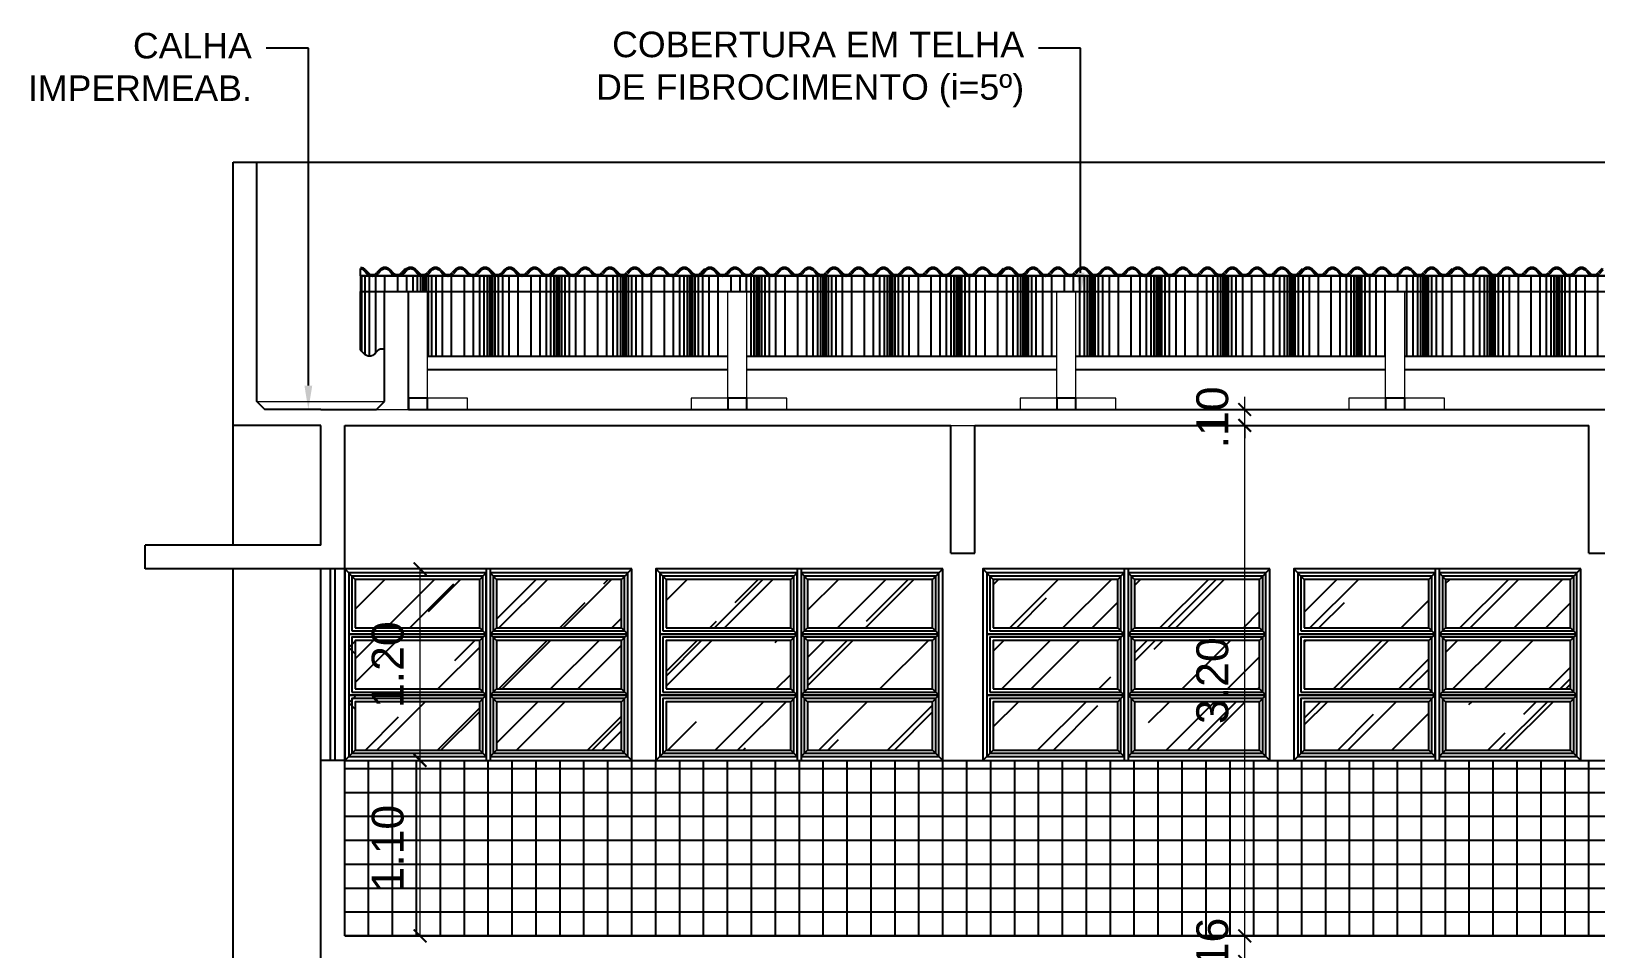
# Model space of a CAD drawing. Header units: metres. Extents: x 2440 to 5689, y 77 to 398.
# Drawn here: x 3403.65 to 3413.46, y 220.86 to 226.61 of the extents above; entities that cross this region are included whole.
import ezdxf
from ezdxf import colors
from ezdxf.entities.mleader import LeaderData, LeaderLine
from ezdxf.math import Vec2, Vec3

# ---------------------------------------------------------------- set-up
doc = ezdxf.new("R2010")
doc.units = ezdxf.units.M
doc.header["$LTSCALE"] = 7
doc.header["$MEASUREMENT"] = 0
doc.header["$PDMODE"] = 2
for name, color, linetype, lineweight in [('2prancha', 4, 'Continuous', 18), ('ESQUADRIAS', 3, 'Continuous', 35), ('HACH', 251, 'Continuous', 5), ('piso', 1, 'Continuous', 13)]:
    doc.layers.add(name, color=color, linetype=linetype, lineweight=lineweight)
for name, color, linetype in [('COTA 1 100', 2, 'Continuous'), ('HACHURA', 251, 'Continuous'), ('HACHURA PISOS', 250, 'Continuous'), ('PENA 0.1', 1, 'Continuous'), ('PENA 0.15', 7, 'Continuous'), ('PENA 01', 1, 'Continuous'), ('PENA 02', 2, 'Continuous'), ('PENA 03', 3, 'Continuous'), ('PENA 06', 6, 'Continuous'), ('TXT ESPECIFICAÇÕES', 7, 'Continuous')]:
    doc.layers.add(name, color=color, linetype=linetype)
doc.styles.add('Luana', font='arial.ttf')
doc.styles.get("Standard").update_dxf_attribs({"font": 'arial.ttf'})
doc.dimstyles.new('arial100', dxfattribs={"dimtxt": 0.2, "dimasz": 0.08, "dimexe": 0.1, "dimexo": 0.2, "dimgap": 0.1, "dimtad": 1, "dimzin": 4, "dimdsep": 46, "dimtxsty": 'Luana', "dimblk": 'ARCHTICK', "dimcen": 0, "dimclrd": 7, "dimclre": 7, "dimclrt": 256, "dimadec": 0, "dimazin": 0, "dimtfac": 1, "dimtix": 1, "dimtmove": 0, "dimatfit": 3, "dimldrblk": 'CLOSEDBLANK', "dimfxl": 0, "dimlwd": 5, "dimlwe": 5, "dimarcsym": 0})

# ---------------------------------------------------------------- blocks, each defined once
blk = doc.blocks.new('SDFSDF')
at = {"layer": 'HACHURA'}
h = blk.add_hatch(dxfattribs=at)
h.set_pattern_fill('AR-RROOF', color=256, scale=0.5, angle=45, style=0)
h.set_pattern_definition([(45, (-1.735000000000582, 0.06499999999999773), (0.4242640687119287, 1.131370849898476), [7.5, -1, 2.5, -0.5]), (45, (-1.441550685808165, 0.7120027047856887), (-0.8237794000823279, 0.1166726188957805), [1.5, -0.165, 3, -0.375]), (45, (-1.858743686708228, 0.5422970773009173), (1.60159685938753, 2.075358402782517), [4, -0.7, 2, -0.5])])
h.paths.add_polyline_path([(-0.9537500000005821, 1.135000000000019), (-1.735000000000582, 1.135000000000019), (-1.735000000000127, 0.8316667000001132), (-0.9537500000001273, 0.8316667000001132)])
h.paths.add_polyline_path([(-0.9537500000001273, 0.7516667000001291), (-1.735000000000127, 0.7516667000001291), (-1.735000000000582, 0.4483333300001107), (-0.9537500000005821, 0.4483333300001107)])
h.paths.add_polyline_path([(-0.9537500000005821, 0.368333330000098), (-1.735000000000582, 0.3683333300000982), (-1.735000000000582, 0.06500000000011141), (-0.9537500000005821, 0.06500000000011141)])
h.paths.add_polyline_path([(-0.06500000000050932, 0.3683333299999845), (-0.8487500000010186, 0.3683333300000982), (-0.8487500000010186, 0.06500000000011141), (-0.0650000000005091, 0.06499999999999773)])
h.paths.add_polyline_path([(-0.06500000000005435, 0.7516667000000155), (-0.8487500000005639, 0.7516667000001291), (-0.8487500000010186, 0.4483333300001107), (-0.06500000000050954, 0.448333329999997)])
h.paths.add_polyline_path([(-0.0650000000005091, 1.134999999999906), (-0.8487500000010186, 1.135000000000019), (-0.8487500000005639, 0.8316667000001132), (-0.06500000000005457, 0.8316666999999995)])
at = {"layer": 'PENA 01'}
for p, q in [((-0.9137500000008003, 1.200000000000017), (-0.9137500000008003, 1.13686837721616e-13)), ((-0.8887500000008004, 1.200000000000017), (-0.8887500000008004, 1.13686837721616e-13)), ((-1.774999999999636, 1.175000000000011), (-1.774999999999636, 0.02500000000011937)), ((-0.8887500000000728, 1.175000000000011), (-0.8887500000000728, 0.02500000000011937))]:
    blk.add_line(p, q, dxfattribs=at)
for points in [[(0, 1.199999999999903), (-1.800000000000182, 1.200000000000017), (-1.800000000000182, 1.13686837721616e-13), (0, 0)], [(-1.774999999999181, 0.7916667000001212), (-0.9137499999992542, 0.7916667000001212), (-0.913749999999709, 1.175000000000011), (-1.774999999999636, 1.175000000000011)], [(-1.754999999999654, 0.8116667000001314), (-0.9337499999996908, 0.8116667000001314), (-0.9337500000001455, 1.155000000000001), (-1.755000000000109, 1.155000000000001)], [(-1.735000000000127, 0.8316667000001132), (-0.9537500000001273, 0.8316667000001132), (-0.9537500000005821, 1.135000000000019), (-1.735000000000582, 1.135000000000019)], [(-0.888749999999618, 0.7916667000001212), (-0.02499999999918145, 0.7916667000000075), (-0.0249999999996362, 1.174999999999898), (-0.8887500000000728, 1.175000000000011)], [(-0.868750000000091, 0.8116667000001314), (-0.04499999999961801, 0.8116667000000177), (-0.04500000000007276, 1.154999999999887), (-0.8687500000005457, 1.155000000000001)], [(-0.8487500000005639, 0.8316667000001132), (-0.06500000000005457, 0.8316666999999995), (-0.06500000000050932, 1.134999999999906), (-0.8487500000010186, 1.135000000000019)], [(-1.774999999999636, 0.4083333300001186), (-0.913749999999709, 0.4083333300001186), (-0.9137499999992542, 0.7916667000001212), (-1.774999999999181, 0.7916667000001212)], [(-0.8887500000000728, 0.4083333300001186), (-0.0249999999996362, 0.4083333300000049), (-0.02499999999918145, 0.7916667000000075), (-0.888749999999618, 0.7916667000001212)], [(-1.755000000000109, 0.4283333300001004), (-0.9337500000001455, 0.4283333300001004), (-0.9337499999996908, 0.7716667000001394), (-1.754999999999654, 0.7716667000001394)], [(-1.735000000000582, 0.4483333300001107), (-0.9537500000005821, 0.4483333300001107), (-0.9537500000001273, 0.7516667000001291), (-1.735000000000127, 0.7516667000001291)], [(-0.8687500000005457, 0.4283333300001004), (-0.04500000000007276, 0.4283333299999867), (-0.04499999999961801, 0.7716667000000257), (-0.868750000000091, 0.7716667000001394)], [(-0.8487500000010186, 0.4483333300001107), (-0.06500000000050932, 0.448333329999997), (-0.06500000000005457, 0.7516667000000155), (-0.8487500000005639, 0.7516667000001291)], [(-1.774999999999636, 0.02500000000011937), (-0.913749999999709, 0.02500000000011937), (-0.913749999999709, 0.4083333300001186), (-1.774999999999636, 0.4083333300001186)], [(-0.8887500000000728, 0.02500000000011937), (-0.0249999999996362, 0.02500000000000568), (-0.0249999999996362, 0.4083333300000049), (-0.8887500000000728, 0.4083333300001186)], [(-1.755000000000109, 0.04500000000010118), (-0.9337500000001455, 0.04500000000010118), (-0.9337500000001455, 0.3883333300001084), (-1.755000000000109, 0.3883333300001084)], [(-1.735000000000582, 0.06500000000011141), (-0.9537500000005821, 0.06500000000011141), (-0.9537500000005821, 0.3683333300000982), (-1.735000000000582, 0.3683333300000982)], [(-0.8687500000005457, 0.04500000000010118), (-0.04500000000007276, 0.04499999999998749), (-0.04500000000007276, 0.3883333299999947), (-0.8687500000005457, 0.3883333300001084)], [(-0.8487500000010186, 0.06500000000011141), (-0.06500000000050932, 0.06499999999999773), (-0.06500000000050932, 0.3683333299999845), (-0.8487500000010186, 0.3683333300000982)]]:
    blk.add_lwpolyline(points, close=True, dxfattribs=at)
for points in [[(-1.800000000000182, 1.200000000000102), (-1.735000000000582, 1.135000000000019)], [(-0.06500000000050932, 1.134999999999906), (0, 1.199999999999989)], [(-0.913749999999709, 1.175000000000011), (-1.774999999999636, 1.175000000000011), (-1.774999999999636, 0.02500000000011937), (-0.913749999999709, 0.02500000000011937)], [(-1.774999999999636, 0.02500000000011937), (-0.913749999999709, 0.02500000000011937), (-0.913749999999709, 1.175000000000011), (-1.774999999999636, 1.175000000000011)], [(-0.9537500000005821, 1.135000000000019), (-0.913749999999709, 1.175000000000011)], [(-0.8887500000000728, 0.02500000000011937), (-0.0249999999996362, 0.02500000000000568), (-0.0249999999996362, 1.174999999999898), (-0.8887500000000728, 1.175000000000011)], [(-0.8887500000000728, 1.175000000000011), (-0.8487500000010186, 1.135000000000019)], [(-0.9537500000001273, 0.8316667000001132), (-0.9137499999992542, 0.7916667000001212)], [(-0.9537500000001273, 0.7516667000001291), (-0.9137499999992542, 0.7916667000001212)], [(-0.8487500000005639, 0.8316667000001132), (-0.888749999999618, 0.7916667000001212)], [(-0.888749999999618, 0.7916667000001212), (-0.8487500000005639, 0.7516667000001291)], [(-0.06500000000005457, 0.8316666999999995), (-0.02499999999918145, 0.7916667000000075)], [(-0.06500000000005457, 0.7516667000000155), (-0.02499999999918145, 0.7916667000000075)], [(-0.9537500000005821, 0.4483333300001107), (-0.913749999999709, 0.4083333300001186)], [(-0.9537500000005821, 0.3683333300000982), (-0.913749999999709, 0.4083333300001186)], [(-0.8487500000010186, 0.4483333300001107), (-0.8887500000000728, 0.4083333300001186)], [(-0.8887500000000728, 0.4083333300001186), (-0.8487500000010186, 0.3683333300000982)], [(-0.06500000000050932, 0.448333329999997), (-0.0249999999996362, 0.4083333300000049)], [(-0.06500000000050932, 0.3683333299999845), (-0.0249999999996362, 0.4083333300000049)], [(-1.735000000000582, 0.06500000000011141), (-1.800000000000182, 0)], [(-0.9537500000005821, 0.06500000000011141), (-0.913749999999709, 0.02500000000011937)], [(-0.8487500000010186, 0.06500000000011141), (-0.8887500000000728, 0.02500000000011937)], [(-0.06500000000050932, 0.06499999999999773), (0, -8.526512829121202e-14)]]:
    blk.add_lwpolyline(points, dxfattribs=at)
blk = doc.blocks.new('_ArchTick')
at = {"color": 0, "linetype": 'ByBlock', "const_width": 0.15}
blk.add_lwpolyline([(-0.5, -0.5), (0.5, 0.5)], dxfattribs=at)
blk = doc.blocks.new('*D153')
at = {"layer": 'COTA 1 100', "color": 7, "lineweight": 5}
for p, q in [((3411.259639110272, 220.9367909407446), (3411.259639110272, 221.0167909407446)), ((3405.817349115034, 220.9367909407446), (3411.359639110271, 220.9367909407446)), ((3411.259639110272, 220.7767909407447), (3411.259639110272, 220.9367909407446)), ((3413.242349115036, 220.7767909407447), (3411.159639110272, 220.7767909407447)), ((3411.259639110272, 220.7767909407447), (3411.259639110272, 220.6967909407446))]:
    blk.add_line(p, q, dxfattribs=at)
at = {"layer": 'Defpoints', "color": 0}
for p in [(3405.617349115034, 220.9367909407446), (3411.259639110272, 220.9367909407446), (3413.442349115036, 220.7767909407447)]:
    blk.add_point(p, dxfattribs=at)
at = {"layer": 'COTA 1 100', "color": 7, "lineweight": 5, "xscale": 0.08, "yscale": 0.08, "zscale": 0.08}
for p, rotation in [((3411.259639110272, 220.9367909407446), 270), ((3411.259639110272, 220.7767909407447), 90)]:
    blk.add_blockref('_ArchTick', p, dxfattribs=dict(at, rotation=rotation))
at = {"layer": 'COTA 1 100', "insert": (3411.057524512727, 220.8567909407452), "char_height": 0.2, "attachment_point": 5, "rotation": 90, "style": 'Luana'}
blk.add_mtext('.16', dxfattribs=at)
blk = doc.blocks.new('_ClosedBlank')
at = {"layer": '2prancha', "color": 0, "lineweight": -2}
for p, q in [((-1, 0.1666666666666667), (0, 0)), ((-1, 0.1666666666666667), (-1, -0.1666666666666667)), ((0, 0), (-1, -0.1666666666666667))]:
    blk.add_line(p, q, dxfattribs=at)
blk = doc.blocks.new('*D154')
at = {"layer": 'COTA 1 100', "color": 7, "lineweight": 5}
for p, q in [((3405.817349115034, 224.1367909407446), (3411.359639110271, 224.1367909407446)), ((3411.259639110272, 220.9367909407446), (3411.259639110272, 224.1367909407446)), ((3405.817349115034, 220.9367909407446), (3411.359639110271, 220.9367909407446))]:
    blk.add_line(p, q, dxfattribs=at)
at = {"layer": 'Defpoints', "color": 0}
for p in [(3405.617349115034, 224.1367909407446), (3411.259639110272, 224.1367909407446), (3405.617349115034, 220.9367909407446)]:
    blk.add_point(p, dxfattribs=at)
at = {"layer": 'COTA 1 100', "color": 7, "lineweight": 5, "xscale": 0.08, "yscale": 0.08, "zscale": 0.08}
for p, rotation in [((3411.259639110272, 224.1367909407446), 90), ((3411.259639110272, 220.9367909407446), 270)]:
    blk.add_blockref('_ArchTick', p, dxfattribs=dict(at, rotation=rotation))
at = {"layer": 'COTA 1 100', "insert": (3411.057456299903, 222.5367909407451), "char_height": 0.2, "attachment_point": 5, "rotation": 90, "style": 'Luana'}
blk.add_mtext('3.20', dxfattribs=at)
blk = doc.blocks.new('*D155')
at = {"layer": 'COTA 1 100', "color": 7, "lineweight": 5}
for p, q in [((3411.259639110272, 224.2367909407446), (3411.259639110272, 224.3167909407446)), ((3405.667349115034, 224.2367909407446), (3411.359639110271, 224.2367909407446)), ((3411.259639110272, 224.1367909407446), (3411.259639110272, 224.2367909407446)), ((3405.817349115034, 224.1367909407446), (3411.359639110271, 224.1367909407446)), ((3411.259639110272, 224.1367909407446), (3411.259639110272, 224.0567909407445))]:
    blk.add_line(p, q, dxfattribs=at)
at = {"layer": 'Defpoints', "color": 0}
for p in [(3405.467349115034, 224.2367909407446), (3411.259639110272, 224.2367909407446), (3405.617349115034, 224.1367909407446)]:
    blk.add_point(p, dxfattribs=at)
at = {"layer": 'COTA 1 100', "color": 7, "lineweight": 5, "xscale": 0.08, "yscale": 0.08, "zscale": 0.08}
for p, rotation in [((3411.259639110272, 224.2367909407446), 270), ((3411.259639110272, 224.1367909407446), 90)]:
    blk.add_blockref('_ArchTick', p, dxfattribs=dict(at, rotation=rotation))
at = {"layer": 'COTA 1 100', "insert": (3411.057524512727, 224.1867909407451), "char_height": 0.2, "attachment_point": 5, "rotation": 90, "style": 'Luana'}
blk.add_mtext('.10', dxfattribs=at)
blk = doc.blocks.new('F312X00')
for p, q in [((-40.46051534161732, 6.570039440012107), (-40.80051534161732, 7.064407723784439)), ((-38.18999149268957, 9.746746230034486), (-40.02998680565232, 7.735051111915115)), ((-37.74725435456093, 9.341797064679568), (-39.58724966752363, 7.330101946560212)), ((-31.25377632867376, 9.341797064679573), (-29.41378101571103, 7.330101946560212)), ((-30.81103919054509, 9.74674623003449), (-28.97104387758235, 7.735051111915115)), ((-20.48999149268958, 9.74674623003449), (-22.32998680565232, 7.735051111915115)), ((-20.04725435456091, 9.341797064679573), (-21.88724966752365, 7.330101946560212)), ((-13.55377632867374, 9.341797064679573), (-11.713781015711, 7.330101946560212)), ((-13.11103919054507, 9.74674623003449), (-11.27104387758234, 7.735051111915115)), ((-2.78999149268957, 9.74674623003449), (-4.629986805652308, 7.735051111915115)), ((-2.347254354560902, 9.341797064679573), (-4.187249667523647, 7.330101946560212)), ((4.146223671326253, 9.341797064679573), (5.986218984288998, 7.330101946560212)), ((4.588960809454932, 9.74674623003449), (6.42895612241767, 7.735051111915115)), ((14.91000850731044, 9.74674623003449), (13.0700131943477, 7.735051111915115)), ((15.3527456454391, 9.341797064679573), (13.51275033247637, 7.330101946560212)), ((21.84622367132626, 9.341797064679573), (23.686218984289, 7.330101946560212)), ((22.28896080945493, 9.74674623003449), (24.12895612241767, 7.735051111915115)), ((32.61000850731045, 9.74674623003449), (30.77001319434771, 7.735051111915115)), ((33.05274564543912, 9.341797064679573), (31.21275033247638, 7.330101946560212)), ((39.54622367132629, 9.341797064679573), (41.38621898428902, 7.330101946560212)), ((39.98896080945497, 9.74674623003449), (41.8289561224177, 7.735051111915115)), ((50.31000850731046, 9.74674623003449), (48.47001319434772, 7.735051111915115)), ((50.75274564543914, 9.341797064679573), (48.91275033247641, 7.330101946560212)), ((57.24622367132633, 9.341797064679573), (59.08621898428903, 7.330101946560212)), ((57.68896080945498, 9.74674623003449), (59.52895612241772, 7.735051111915115)), ((68.0100085073105, 9.74674623003449), (66.17001319434773, 7.735051111915115)), ((68.45274564543915, 9.341797064679573), (66.61275033247642, 7.330101946560212)), ((69.14948465838273, 9.957905480926321), (68.80175738565545, 10.44686943031487))]:
    blk.add_line(p, q)
for centre, radius, start, end in [((-34.50051534161733, 6.372169852076924), 5, 89.99999999999987, 137.5524287864349), ((-34.50051534161733, 6.372169852076924), 5, 42.44757121356505, 90.0000000000001), ((-16.80051534161734, 6.372169852076924), 5, 89.99999999999987, 137.5524287864349), ((-16.80051534161731, 6.372169852076924), 5, 42.44757121356505, 90.0000000000001), ((0.8994846583826648, 6.372169852076924), 5, 89.99999999999987, 137.5524287864349), ((0.899484658382687, 6.372169852076924), 5, 42.44757121356505, 90.0000000000001), ((18.59948465838267, 6.372169852076924), 5, 89.99999999999987, 137.5524287864349), ((18.59948465838268, 6.372169852076924), 5, 42.44757121356505, 90.0000000000001), ((36.2994846583827, 6.372169852076924), 5, 89.99999999999987, 137.5524287864349), ((36.29948465838272, 6.372169852076924), 5, 42.44757121356505, 90.0000000000001), ((53.99948465838271, 6.372169852076924), 5, 89.99999999999987, 137.5524287864349), ((53.99948465838274, 6.372169852076924), 5, 42.44757121356505, 90.0000000000001), ((-43.35051534161732, 10.77216985207692), 4.5, 304.5181078410614, 317.552428786435), ((-43.35051534161732, 10.77216985207692), 5.1, 304.5181078410614, 317.552428786435), ((-34.50051534161733, 6.372169852076924), 4.399999999999999, 89.99999999999984, 137.5524287864349), ((-34.50051534161733, 6.372169852076924), 4.399999999999999, 42.44757121356507, 90.00000000000017), ((-25.65051534161734, 10.77216985207692), 5.1, 222.4475712135651, 270), ((-25.65051534161734, 10.77216985207692), 4.5, 222.447571213565, 270), ((-25.65051534161734, 10.77216985207692), 4.5, 270, 317.552428786435), ((-25.65051534161734, 10.77216985207692), 5.1, 270, 317.5524287864349), ((-16.80051534161734, 6.372169852076924), 4.399999999999999, 89.99999999999984, 137.5524287864349), ((-16.80051534161731, 6.372169852076924), 4.399999999999999, 42.44757121356507, 90.00000000000017), ((-7.95051534161732, 10.77216985207692), 5.1, 222.4475712135651, 270), ((-7.95051534161732, 10.77216985207692), 4.5, 222.447571213565, 270), ((-7.95051534161732, 10.77216985207692), 4.5, 270, 317.552428786435), ((-7.95051534161732, 10.77216985207692), 5.1, 270, 317.5524287864349), ((0.8994846583826648, 6.372169852076924), 4.399999999999999, 89.99999999999984, 137.5524287864349), ((0.899484658382687, 6.372169852076924), 4.399999999999999, 42.44757121356507, 90.00000000000017), ((9.749484658382688, 10.77216985207692), 5.1, 222.4475712135651, 270), ((9.749484658382688, 10.77216985207692), 4.5, 222.447571213565, 270), ((9.749484658382688, 10.77216985207692), 4.5, 270, 317.552428786435), ((9.749484658382688, 10.77216985207692), 5.1, 270, 317.5524287864349), ((18.59948465838267, 6.372169852076924), 4.399999999999999, 89.99999999999984, 137.5524287864349), ((18.59948465838268, 6.372169852076924), 4.399999999999999, 42.44757121356507, 90.00000000000017), ((27.44948465838269, 10.77216985207692), 5.1, 222.4475712135651, 270), ((27.44948465838269, 10.77216985207692), 4.5, 222.447571213565, 270), ((27.44948465838269, 10.77216985207692), 4.5, 270, 317.552428786435), ((27.44948465838269, 10.77216985207692), 5.1, 270, 317.5524287864349), ((36.2994846583827, 6.372169852076924), 4.399999999999999, 89.99999999999984, 137.5524287864349), ((36.29948465838272, 6.372169852076924), 4.399999999999999, 42.44757121356507, 90.00000000000017), ((45.14948465838272, 10.77216985207692), 5.1, 222.4475712135651, 270), ((45.14948465838272, 10.77216985207692), 4.5, 222.447571213565, 270), ((45.14948465838272, 10.77216985207692), 4.5, 270, 317.552428786435), ((45.14948465838272, 10.77216985207692), 5.1, 270, 317.5524287864349), ((53.99948465838271, 6.372169852076924), 4.399999999999999, 89.99999999999984, 137.5524287864349), ((53.99948465838274, 6.372169852076924), 4.399999999999999, 42.44757121356507, 90.00000000000017), ((62.84948465838275, 10.77216985207692), 5.1, 222.4475712135651, 270), ((62.84948465838275, 10.77216985207692), 4.5, 222.447571213565, 270), ((62.84948465838275, 10.77216985207692), 4.5, 270, 317.552428786435), ((62.84948465838275, 10.77216985207692), 5.1, 270, 317.5524287864349), ((71.69948465838273, 6.372169852076924), 5, 125.4185786818316, 137.5524287864349), ((71.69948465838273, 6.372169852076924), 4.399999999999999, 125.4185786818316, 137.5524287864349)]:
    blk.add_arc(centre, radius, start, end)
blk = doc.blocks.new('*D293')
at = {"layer": 'COTA 1 100', "color": 7, "lineweight": 5}
for p, q in [((3405.939996898577, 222.0367909407445), (3406.189996898577, 222.0367909407445)), ((3406.089996898577, 220.9367909407446), (3406.089996898577, 222.0367909407445)), ((3405.939996898577, 220.9367909407446), (3406.189996898577, 220.9367909407446))]:
    blk.add_line(p, q, dxfattribs=at)
at = {"layer": 'Defpoints', "color": 0}
for p in [(3405.617349115034, 222.0367909407445), (3406.089996898577, 222.0367909407445), (3405.617349115034, 220.9367909407446)]:
    blk.add_point(p, dxfattribs=at)
at = {"layer": 'COTA 1 100', "color": 7, "lineweight": 5, "xscale": 0.08, "yscale": 0.08, "zscale": 0.08}
for p, rotation in [((3406.089996898577, 222.0367909407445), 90), ((3406.089996898577, 220.9367909407446), 270)]:
    blk.add_blockref('_ArchTick', p, dxfattribs=dict(at, rotation=rotation))
at = {"layer": 'COTA 1 100', "insert": (3405.887882301032, 221.4867909407451), "char_height": 0.2, "attachment_point": 5, "rotation": 90, "style": 'Luana'}
blk.add_mtext('1.10', dxfattribs=at)
blk = doc.blocks.new('*D294')
at = {"layer": 'COTA 1 100', "color": 7, "lineweight": 5}
for p, q in [((3405.939996898577, 223.2367909407446), (3406.189996898577, 223.2367909407446)), ((3406.089996898577, 222.0367909407445), (3406.089996898577, 223.2367909407446)), ((3405.939996898577, 222.0367909407445), (3406.189996898577, 222.0367909407445))]:
    blk.add_line(p, q, dxfattribs=at)
at = {"layer": 'Defpoints', "color": 0}
for p in [(3405.467349115034, 223.2367909407446), (3406.089996898577, 223.2367909407446), (3405.617349115034, 222.0367909407445)]:
    blk.add_point(p, dxfattribs=at)
at = {"layer": 'COTA 1 100', "color": 7, "lineweight": 5, "xscale": 0.08, "yscale": 0.08, "zscale": 0.08}
for p, rotation in [((3406.089996898577, 223.2367909407446), 90), ((3406.089996898577, 222.0367909407445), 270)]:
    blk.add_blockref('_ArchTick', p, dxfattribs=dict(at, rotation=rotation))
at = {"layer": 'COTA 1 100', "insert": (3405.887882301032, 222.6367909407451), "char_height": 0.2, "attachment_point": 5, "rotation": 90, "style": 'Luana'}
blk.add_mtext('1.20', dxfattribs=at)

msp = doc.modelspace()

# ---------------------------------------------------------------- hatches: boundary and pattern name
at = {"layer": 'HACHURA'}
h = msp.add_hatch(dxfattribs=at)
h.set_pattern_fill('_USER,_O', color=256, scale=0.15, double=1, pattern_type=0)
h.set_pattern_definition([(0, (3405.617349115034, 220.9367909407446), (0, 0.15), []), (90, (3405.617349115034, 220.9367909407446), (-0.15, 9.184850993605149e-18), [])])
h.paths.add_polyline_path([(3437.067084131241, 222.0367909407445), (3405.617349115034, 222.0367909407445), (3405.617349115034, 220.9367909407446), (3421.592349115034, 220.9367909407446), (3421.592349115034, 221.1586875182126, -0.4142135623730963), (3421.498075001729, 221.2529616315176, -1), (3421.686623228339, 221.2529616315176, -0.4142135623730936), (3421.592349115034, 221.1586875182126), (3421.592349115034, 220.9367909407446), (3437.067084131241, 220.9367909407446)])
h.paths.add_polyline_path([(3421.712387607296, 221.2545971561451), (3422.36373481057, 221.2545971561451), (3422.36373481057, 221.4461899255857), (3421.712387607296, 221.4461899255857)], flags=24)
h.paths.add_polyline_path([(3421.061123134785, 221.4081859168573), (3422.807371429465, 221.4081859168573), (3422.807371429465, 221.8203277995313), (3421.061123134785, 221.8203277995313)], flags=24)
at = {"layer": 'HACHURA PISOS', "ltscale": 1.5}
h = msp.add_hatch(dxfattribs=at)
h.set_pattern_fill('HACH23,_O', color=256, scale=0.01, pattern_type=2)
h.set_pattern_definition([(90, (7373.78427415632, 358.3222602432384), (-0.418, 2.559511810217968e-17), []), (90, (7373.798374156319, 358.3222602432384), (-0.418, 2.559511810217968e-17), []), (90, (7373.81837415632, 358.3222602432384), (-0.418, 2.559511810217968e-17), []), (90, (7373.84667415632, 358.3222602432384), (-0.418, 2.559511810217968e-17), []), (90, (7373.88667415632, 358.3222602432384), (-0.418, 2.559511810217968e-17), []), (90, (7373.94327415632, 358.3222602432384), (-0.418, 2.559511810217968e-17), []), (90, (7374.02327415632, 358.3222602432384), (-0.418, 2.559511810217968e-17), []), (90, (7374.079874156319, 358.3222602432384), (-0.418, 2.559511810217968e-17), []), (90, (7374.119874156319, 358.3222602432384), (-0.418, 2.559511810217968e-17), []), (90, (7374.148174156319, 358.3222602432384), (-0.418, 2.559511810217968e-17), []), (90, (7374.16817415632, 358.3222602432384), (-0.418, 2.559511810217968e-17), []), (90, (7374.18227415632, 358.3222602432384), (-0.418, 2.559511810217968e-17), []), (90, (7374.192274156319, 358.3222602432384), (-0.418, 2.559511810217968e-17), [])])
h.paths.add_polyline_path([(3437.187085957138, 224.5706256030417, -0.2105162756803919), (3437.154074854734, 224.5851688670285), (3437.137934544971, 224.6028153154327, 0.2105162756805674), (3437.109454378191, 224.6153624451469, 0.1152930574761915), (3437.092349115033, 224.611365073957), (3437.092349115033, 224.9749776832192), (3405.717349115034, 224.9749776832192), (3405.717349115034, 225.0749776832192), (3437.242349115033, 225.0749776832192), (3437.242349115033, 224.9749776832192), (3437.242349115033, 224.6082197752247, 0.1308259542797076), (3437.227144967166, 224.595446101178, -0.2846903972616887)])
h.paths.add_polyline_path([(3430.697349115033, 224.5706256030417), (3430.697349115033, 224.9749776832192), (3428.755682448366, 224.9749776832192), (3428.755682448366, 224.5706256030417)], flags=17)
h.paths.add_polyline_path([(3430.817349115033, 224.9749776832192), (3430.817349115033, 224.5706256030417), (3432.7590157817, 224.5706256030416), (3432.7590157817, 224.9749776832192)], flags=17)
h.paths.add_polyline_path([(3432.8790157817, 224.9749776832192), (3432.8790157817, 224.5706256030416), (3434.820682448366, 224.5706256030417), (3434.820682448366, 224.9749776832192)], flags=17)
h.paths.add_polyline_path([(3434.940682448366, 224.9749776832192), (3434.940682448366, 224.5706256030417), (3436.822349115033, 224.5706256030417), (3436.822349115033, 224.9749776832192)], flags=17)
h.paths.add_polyline_path([(3416.385682448367, 224.9749776832192), (3416.385682448367, 224.5706256030417), (3418.327349115033, 224.5706256030416), (3418.327349115033, 224.9749776832192)], flags=17)
h.paths.add_polyline_path([(3420.3890157817, 224.5706256030416), (3420.3890157817, 224.9749776832192), (3418.447349115033, 224.9749776832192), (3418.447349115033, 224.5706256030416)], flags=17)
h.paths.add_polyline_path([(3422.450682448367, 224.5706256030416), (3422.450682448367, 224.9749776832192), (3420.5090157817, 224.9749776832192), (3420.5090157817, 224.5706256030416)], flags=17)
h.paths.add_polyline_path([(3424.512349115033, 224.5706256030416), (3424.512349115033, 224.9749776832192), (3422.570682448367, 224.9749776832192), (3422.570682448367, 224.5706256030416)], flags=17)
h.paths.add_polyline_path([(3426.5740157817, 224.5706256030416), (3426.5740157817, 224.9749776832192), (3424.632349115033, 224.9749776832192), (3424.632349115033, 224.5706256030416)], flags=17)
h.paths.add_polyline_path([(3426.6940157817, 224.5706256030416), (3428.635682448366, 224.5706256030417), (3428.635682448366, 224.9749776832192), (3426.6940157817, 224.9749776832192)], flags=17)
h.paths.add_polyline_path([(3405.717349115034, 224.608219775224, -0.05299343260781721), (3405.72346086076, 224.6028153154335), (3405.739601170525, 224.5851688670276, 0.2105162756730536), (3405.772612272928, 224.5706256030417, 0.2980239174215494), (3405.815683137341, 224.5939486820489, -0.2846903972605655), (3405.850243851875, 224.6153624451469, -0.1152930574844109), (3405.867349115034, 224.6113650739564), (3405.867349115034, 224.9749776832192), (3405.717349115034, 224.9749776832192)])
h.paths.add_polyline_path([(3408.019015781701, 224.5706256030417), (3408.019015781701, 224.9749776832192), (3406.137349115034, 224.9749776832192), (3406.137349115034, 224.5706256030417)], flags=17)
h.paths.add_polyline_path([(3410.080682448367, 224.5706256030417), (3410.080682448367, 224.9749776832192), (3408.1390157817, 224.9749776832192), (3408.1390157817, 224.5706256030417)], flags=17)
h.paths.add_polyline_path([(3412.142349115034, 224.5706256030416), (3412.142349115034, 224.9749776832192), (3410.200682448367, 224.9749776832192), (3410.200682448367, 224.5706256030417)], flags=17)
h.paths.add_polyline_path([(3414.2040157817, 224.5706256030417), (3414.2040157817, 224.9749776832192), (3412.262349115034, 224.9749776832192), (3412.262349115034, 224.5706256030416)], flags=17)
h.paths.add_polyline_path([(3416.265682448367, 224.5706256030417), (3416.265682448367, 224.9749776832192), (3414.3240157817, 224.9749776832192), (3414.3240157817, 224.5706256030417)], flags=17)

# ---------------------------------------------------------------- linework, layer by layer
at = {"layer": 'ESQUADRIAS'}
for p, q in [((3405.742283924114, 225.1069950101984), (3405.758424233877, 225.0893485617938)), ((3405.746167583221, 225.1105471958594), (3405.762307892983, 225.0929007474548)), ((3405.836703089342, 225.1105471958594), (3405.820562779579, 225.0929007474548)), ((3405.840586748448, 225.1069950101984), (3405.824446438685, 225.0893485617938)), ((3405.897547082009, 225.1069950101984), (3405.913687391771, 225.0893485617938)), ((3405.901430741115, 225.1105471958594), (3405.917571050878, 225.0929007474548)), ((3405.991966247237, 225.1105471958594), (3405.975825937474, 225.0929007474548)), ((3405.995849906343, 225.1069950101984), (3405.97970959658, 225.0893485617938)), ((3406.00196165207, 225.11239946999), (3405.998911412836, 225.1166886274408))]:
    msp.add_line(p, q, dxfattribs=at)
for centre, radius, start, end in [((3405.713803757334, 225.0809456486843), 0.0438596491227945, 42.44757121291708, 85.3634853775165), ((3405.713803757334, 225.0809456486843), 0.03859649122805914, 42.44757121291708, 84.72955232429777), ((3405.791435336281, 225.1195421399124), 0.04473684210525038, 222.4475712129171, 270), ((3405.791435336281, 225.1195421399124), 0.03947368421051505, 222.4475712129171, 270), ((3405.791435336281, 225.1195421399124), 0.03947368421051505, 270, 317.5524287870829), ((3405.791435336281, 225.1195421399124), 0.04473684210525038, 270, 317.5524287870829), ((3405.869066915228, 225.0809456486843), 0.0438596491227945, 90, 137.5524287870829), ((3405.869066915228, 225.0809456486843), 0.03859649122805914, 90, 137.5524287870829), ((3405.869066915228, 225.0809456486843), 0.0438596491227945, 42.44757121291708, 90), ((3405.869066915228, 225.0809456486843), 0.03859649122805914, 42.44757121291708, 90), ((3405.946698494176, 225.1195421399124), 0.04473684210525038, 222.4475712129171, 270), ((3405.946698494176, 225.1195421399124), 0.03947368421051505, 222.4475712129171, 270), ((3405.946698494176, 225.1195421399124), 0.03947368421051505, 270, 317.5524287870829), ((3405.946698494176, 225.1195421399124), 0.04473684210525038, 270, 317.5524287870829), ((3406.024330073123, 225.0809456486843), 0.0438596491227945, 125.4185786812274, 137.5524287870829), ((3406.024330073123, 225.0809456486843), 0.03859649122805914, 125.4185786812274, 137.5524287870829)]:
    msp.add_arc(centre, radius, start, end, dxfattribs=at)
at = {"layer": 'HACH'}
msp.add_line((3405.067349115034, 224.2867909407446), (3405.867349115034, 224.2867909407446), dxfattribs=at)
at = {"layer": 'HACHURA'}
msp.add_line((3407.417349115034, 222.0367909407444), (3435.567084131241, 222.0367909407444), dxfattribs=at)
at = {"layer": 'PENA 0.1', "ltscale": 1.5}
for p, q in [((3405.067349115034, 225.7867909407445), (3454.067349115031, 225.7867909407445)), ((3405.717349115034, 224.6082197752241), (3405.717349115034, 224.9749776832192)), ((3406.137349115034, 224.5706256030417), (3408.019015781701, 224.5706256030417)), ((3408.1390157817, 224.5706256030417), (3410.080682448367, 224.5706256030417)), ((3410.200682448367, 224.5706256030417), (3412.142349115034, 224.5706256030416)), ((3412.262349115034, 224.5706256030416), (3414.2040157817, 224.5706256030417)), ((3406.137349115034, 224.4868256030417), (3408.019015781701, 224.4868256030417)), ((3408.1390157817, 224.4868256030417), (3410.080682448367, 224.4868256030417)), ((3410.200682448367, 224.4868256030417), (3412.142349115034, 224.4868256030417)), ((3412.262349115034, 224.4868256030417), (3414.2040157817, 224.4868256030417))]:
    msp.add_line(p, q, dxfattribs=at)
at = {"layer": 'PENA 0.15'}
for points in [[(3404.917349115034, 223.3867909407446), (3404.917349115034, 224.1367909407446)], [(3404.917349115034, 217.5767909407447), (3404.917349115034, 223.2367909407446)]]:
    msp.add_lwpolyline(points, dxfattribs=at)
at = {"layer": 'PENA 01', "ltscale": 1.5}
msp.add_line((3405.717349115034, 225.0749202214152), (3405.717349115034, 225.1193789620192), dxfattribs=at)
msp.add_lwpolyline([(3405.867349115034, 224.6113650739563, 0.11529305748618), (3405.850243851875, 224.6153624451469, 0.2105162756760812), (3405.821763685095, 224.6028153154332), (3405.805623375332, 224.5851688670281, -0.2105162756775659), (3405.772612272928, 224.5706256030417, -0.2105162756798695), (3405.739601170524, 224.5851688670284), (3405.72346086076, 224.6028153154331, 0.05299343261844918), (3405.717349115033, 224.6082197752247)], format="xyb", dxfattribs=at)
at = {"layer": 'PENA 01'}
for points in [[(3405.682349115034, 222.7851242740779), (3405.642349115034, 222.7451242740779)], [(3405.642349115034, 222.7451242740779), (3405.682349115034, 222.7051242740779)], [(3405.682349115034, 222.4384576074113), (3405.642349115034, 222.3984576074113)], [(3405.642349115034, 222.3984576074113), (3405.682349115034, 222.3584576074113)]]:
    msp.add_lwpolyline(points, dxfattribs=at)
at = {"layer": 'PENA 02'}
for p, q in [((3405.717349115034, 225.0749202214152), (3428.117349115034, 225.0749202214152)), ((3405.4673491150343, 222.0367909407446), (3405.4673491150343, 223.2367909407446)), ((3405.617349115034, 222.0367909407446), (3405.617349115034, 223.2367909407446))]:
    msp.add_line(p, q, dxfattribs=at)
for points in [[(3405.717349115034, 224.9749776832192), (3437.242349115033, 224.9749776832192), (3437.242349115033, 225.0749776832192), (3405.717349115034, 225.0749776832192)], [(3406.137349115034, 224.3067939723466), (3406.017349115034, 224.3067939723466), (3406.017349115034, 224.2367909407446), (3406.137349115034, 224.2367909407446)], [(3408.1390157817, 224.3067939723466), (3408.019015781701, 224.3067939723466), (3408.019015781701, 224.2367909407446), (3408.1390157817, 224.2367909407446)], [(3410.200682448367, 224.3067939723466), (3410.080682448367, 224.3067939723466), (3410.080682448367, 224.2367909407446), (3410.200682448367, 224.2367909407446)], [(3412.262349115034, 224.3067939723466), (3412.142349115034, 224.3067939723466), (3412.142349115034, 224.2367909407446), (3412.262349115034, 224.2367909407446)]]:
    msp.add_lwpolyline(points, close=True, dxfattribs=at)
msp.add_lwpolyline([(3405.717349115034, 225.0749776832192), (3405.717349115034, 225.0749202214152)], dxfattribs=at)
at = {"layer": 'PENA 03'}
for p, q in [((3405.527349115034, 222.0367909407446), (3405.527349115034, 223.2367909407446)), ((3405.557349115034, 222.0367909407446), (3405.557349115034, 223.2367909407446))]:
    msp.add_line(p, q, dxfattribs=at)
at = {"layer": 'PENA 06'}
for p, q in [((3404.917349115034, 225.7867909407445), (3405.067349115034, 225.7867909407445)), ((3405.867349115034, 224.2867909407446), (3405.867349115034, 224.9749776832192)), ((3405.867349115034, 224.9749776832192), (3406.017349115034, 224.9749776832192)), ((3406.017349115034, 224.2367909407446), (3406.017349115034, 224.9749776832192)), ((3405.467349115034, 224.2367909407446), (3405.817349115034, 224.2367909407446)), ((3405.817349115034, 224.2367909407446), (3405.867349115034, 224.2867909407446)), ((3406.017349115034, 224.2367909407446), (3436.942349115034, 224.2367909407445)), ((3405.467349115034, 223.3867909407446), (3405.467349115034, 224.1367909407446)), ((3405.617349115034, 224.1367909407446), (3409.417349115035, 224.1367909407446)), ((3405.617349115034, 223.2367909407446), (3405.617349115034, 224.1367909407446)), ((3409.417349115035, 223.3367909407445), (3409.417349115035, 224.1367909407446)), ((3409.5673491150346, 223.3367909407445), (3409.5673491150346, 224.1367909407446)), ((3409.567349115035, 224.1367909407446), (3413.417349115035, 224.1367909407446)), ((3413.417349115035, 223.3367909407445), (3413.417349115035, 224.1367909407446)), ((3404.367349115035, 223.2367909407446), (3404.367349115035, 223.3867909407446)), ((3409.417349115035, 223.3367909407445), (3409.567349115035, 223.3367909407445)), ((3413.417349115035, 223.3367909407445), (3413.567349115035, 223.3367909407445)), ((3405.617349115034, 223.2367909407446), (3405.467349115034, 223.2367909407446)), ((3405.467349115034, 219.9967909407447), (3405.467349115034, 222.0367909407446)), ((3405.617349115034, 222.0367909407446), (3405.467349115034, 222.0367909407446)), ((3405.617349115034, 220.9367909407446), (3405.617349115034, 222.0367909407446)), ((3437.567349115034, 220.9367909407446), (3405.617349115034, 220.9367909407446))]:
    msp.add_line(p, q, dxfattribs=at)
for points in [[(3405.467349115034, 224.1367909407446), (3404.917349115034, 224.1367909407446), (3404.917349115034, 225.7867909407445)], [(3405.467349115034, 224.2367909407446), (3405.117349115034, 224.2367909407446), (3405.067349115034, 224.2867909407446), (3405.067349115034, 225.7867909407445)], [(3405.467349115034, 223.3867909407446), (3404.367349115035, 223.3867909407446)], [(3405.467349115034, 223.2367909407446), (3404.367349115035, 223.2367909407446)]]:
    msp.add_lwpolyline(points, dxfattribs=at)
at = {"layer": 'piso'}
for p, q in [((3406.137349115034, 224.3067939723466), (3406.137349115034, 224.9749776832192)), ((3408.019015781701, 224.3067939723466), (3408.019015781701, 224.9749776832192)), ((3408.1390157817, 224.3067939723466), (3408.1390157817, 224.9749776832192)), ((3410.080682448367, 224.3067939723466), (3410.080682448367, 224.9749776832192)), ((3410.200682448367, 224.3067939723466), (3410.200682448367, 224.9749776832192)), ((3412.142349115034, 224.3067939723466), (3412.142349115034, 224.9749776832192)), ((3412.262349115034, 224.3067939723466), (3412.262349115034, 224.9749776832192))]:
    msp.add_line(p, q, dxfattribs=at)
msp.add_lwpolyline([(3406.017349115034, 224.2367909407446), (3406.387561481994, 224.2367909407446), (3406.387561481994, 224.3067939723466), (3406.017349115034, 224.3067939723466)], dxfattribs=at)
for points in [[(3408.389228148661, 224.3067939723466), (3407.7892157817, 224.3067939723466), (3407.7892157817, 224.2367909407446), (3408.389228148661, 224.2367909407446)], [(3410.450894815327, 224.3067939723466), (3409.850882448367, 224.3067939723466), (3409.850882448367, 224.2367909407446), (3410.450894815327, 224.2367909407446)], [(3412.512561481994, 224.3067939723466), (3411.912549115034, 224.3067939723466), (3411.912549115034, 224.2367909407446), (3412.512561481994, 224.2367909407446)]]:
    msp.add_lwpolyline(points, close=True, dxfattribs=at)

# ---------------------------------------------------------------- block references
at = {"layer": 'ESQUADRIAS', "xscale": 0.0087719298245589, "yscale": 0.0087719298245589, "zscale": 0.0087719298245589}
for p in [(3406.333767172428, 225.0250494219117), (3407.272147119613, 225.0250494219117), (3408.210610415521, 225.0251068837158), (3409.142108341234, 225.0250494219117), (3410.080488288419, 225.0250494219117), (3411.018868235605, 225.0250494219117), (3411.957331531513, 225.0251068837158), (3412.89710880359, 225.0251068837157)]:
    msp.add_blockref('F312X00', p, dxfattribs=at)
at = {"layer": 'PENA 01'}
for p in [(3407.417349115034, 222.0367909407445), (3409.367349115035, 222.0367909407445), (3411.417349115035, 222.0367909407445), (3413.367349115035, 222.0367909407445)]:
    msp.add_blockref('SDFSDF', p, dxfattribs=at)

# ---------------------------------------------------------------- dimensions: what is measured, and where the dimension line sits
at = {"layer": 'COTA 1 100'}
for base, p1, p2, override, picture, middle in [((3411.259639110272, 224.2367909407446), (3405.617349115034, 224.1367909407446), (3405.467349115034, 224.2367909407446), {"dimtmove": 1}, '*D155', (3411.057524512727, 224.1867909407451)), ((3411.259639110272, 224.1367909407446), (3405.617349115034, 220.9367909407446), (3405.617349115034, 224.1367909407446), {"dimtmove": 1}, '*D154', (3411.057456299903, 222.5367909407451)), ((3406.089996898577, 223.2367909407446), (3405.617349115034, 222.0367909407445), (3405.467349115034, 223.2367909407446), {"dimtmove": 1, "dimfxl": 0.15, "dimfxlon": 1}, '*D294', (3405.887882301032, 222.6367909407451)), ((3406.089996898577, 222.0367909407445), (3405.617349115034, 220.9367909407446), (3405.617349115034, 222.0367909407445), {"dimfxl": 0.15, "dimfxlon": 1}, '*D293', (3405.887882301032, 221.4867909407451)), ((3411.259639110272, 220.9367909407446), (3413.442349115036, 220.7767909407447), (3405.617349115034, 220.9367909407446), {"dimtmove": 1}, '*D153', (3411.057524512727, 220.8567909407452))]:
    dim = msp.add_linear_dim(base=base, p1=p1, p2=p2, angle=90, dimstyle='arial100', override=override, dxfattribs=at)
    dim.commit()
    dim.dimension.update_dxf_attribs({"geometry": picture, "text_midpoint": middle})

# ---------------------------------------------------------------- leaders
at = {"layer": 'TXT ESPECIFICAÇÕES', "ltscale": 0.05}
ml = msp.add_multileader_mtext('Standard', dxfattribs=at)
ml.set_content('CALHA\\PIMPERMEAB.', color=256)
ml.set_leader_properties()
ml.build(insert=Vec2(0, 0))
ml.multileader.update_dxf_attribs({"dogleg_length": 0.36, "arrow_head_size": 0.15})
ctx = ml.context
ctx.base_point, ctx.char_height, ctx.arrow_head_size, ctx.landing_gap_size, ctx.plane_origin = Vec3(3403.581926272661, 226.5010279890814), 0.16, 0.15, 0.09, Vec3(3410.420405930524, 221.0806335185734)
ctx.text_align_type = 2
notes = []
notes.append((ctx, [(0, (1, 1, 0), (3405.389309263377, 226.5010279890814), (-1, 0), 0.2642179156813285, [(0, [(3405.389309263377, 224.2367909407445)], 0, [])])]))
ctx.mtext.insert, ctx.mtext.alignment, ctx.mtext.flow_direction = Vec3(3405.035091347695, 226.5970279890814), 3, 5
ml = msp.add_multileader_mtext('Standard', dxfattribs=at)
ml.set_content('COBERTURA EM TELHA\\PDE FIBROCIMENTO (i=5º)', color=256)
ml.set_leader_properties()
ml.build(insert=Vec2(0, 0))
ml.multileader.update_dxf_attribs({"dogleg_length": 0.36, "arrow_head_size": 0.15})
ctx = ml.context
ctx.base_point, ctx.char_height, ctx.arrow_head_size, ctx.landing_gap_size, ctx.plane_origin = Vec3(3407.128662677345, 226.5010279890814), 0.16, 0.15, 0.09, Vec3(3415.261985445713, 221.0806335185734)
ctx.text_align_type = 2
notes.append((ctx, [(0, (1, 1, 0), (3410.230888778566, 226.5010279890814), (-1, 0), 0.2642179156813285, [(0, [(3410.230888778566, 224.9438937957882)], 0, [])])]))
ctx.mtext.insert, ctx.mtext.alignment, ctx.mtext.flow_direction = Vec3(3409.876670862885, 226.6045477708004), 3, 5
for ctx, leaders in notes:
    for number, flags, end, landing, length, lines in leaders:
        leader = LeaderData()
        leader.index, (leader.has_last_leader_line, leader.has_dogleg_vector, leader.attachment_direction) = number, flags
        leader.last_leader_point, leader.dogleg_vector, leader.dogleg_length = Vec3(end), Vec3(landing), length
        for number, points, colour, breaks in lines:
            line = LeaderLine()
            line.index, line.vertices, line.color, line.breaks = number, Vec3.list(points), colors.encode_raw_color(colour), breaks
            leader.lines.append(line)
        ctx.leaders.append(leader)

doc.saveas('drawing.dxf')
